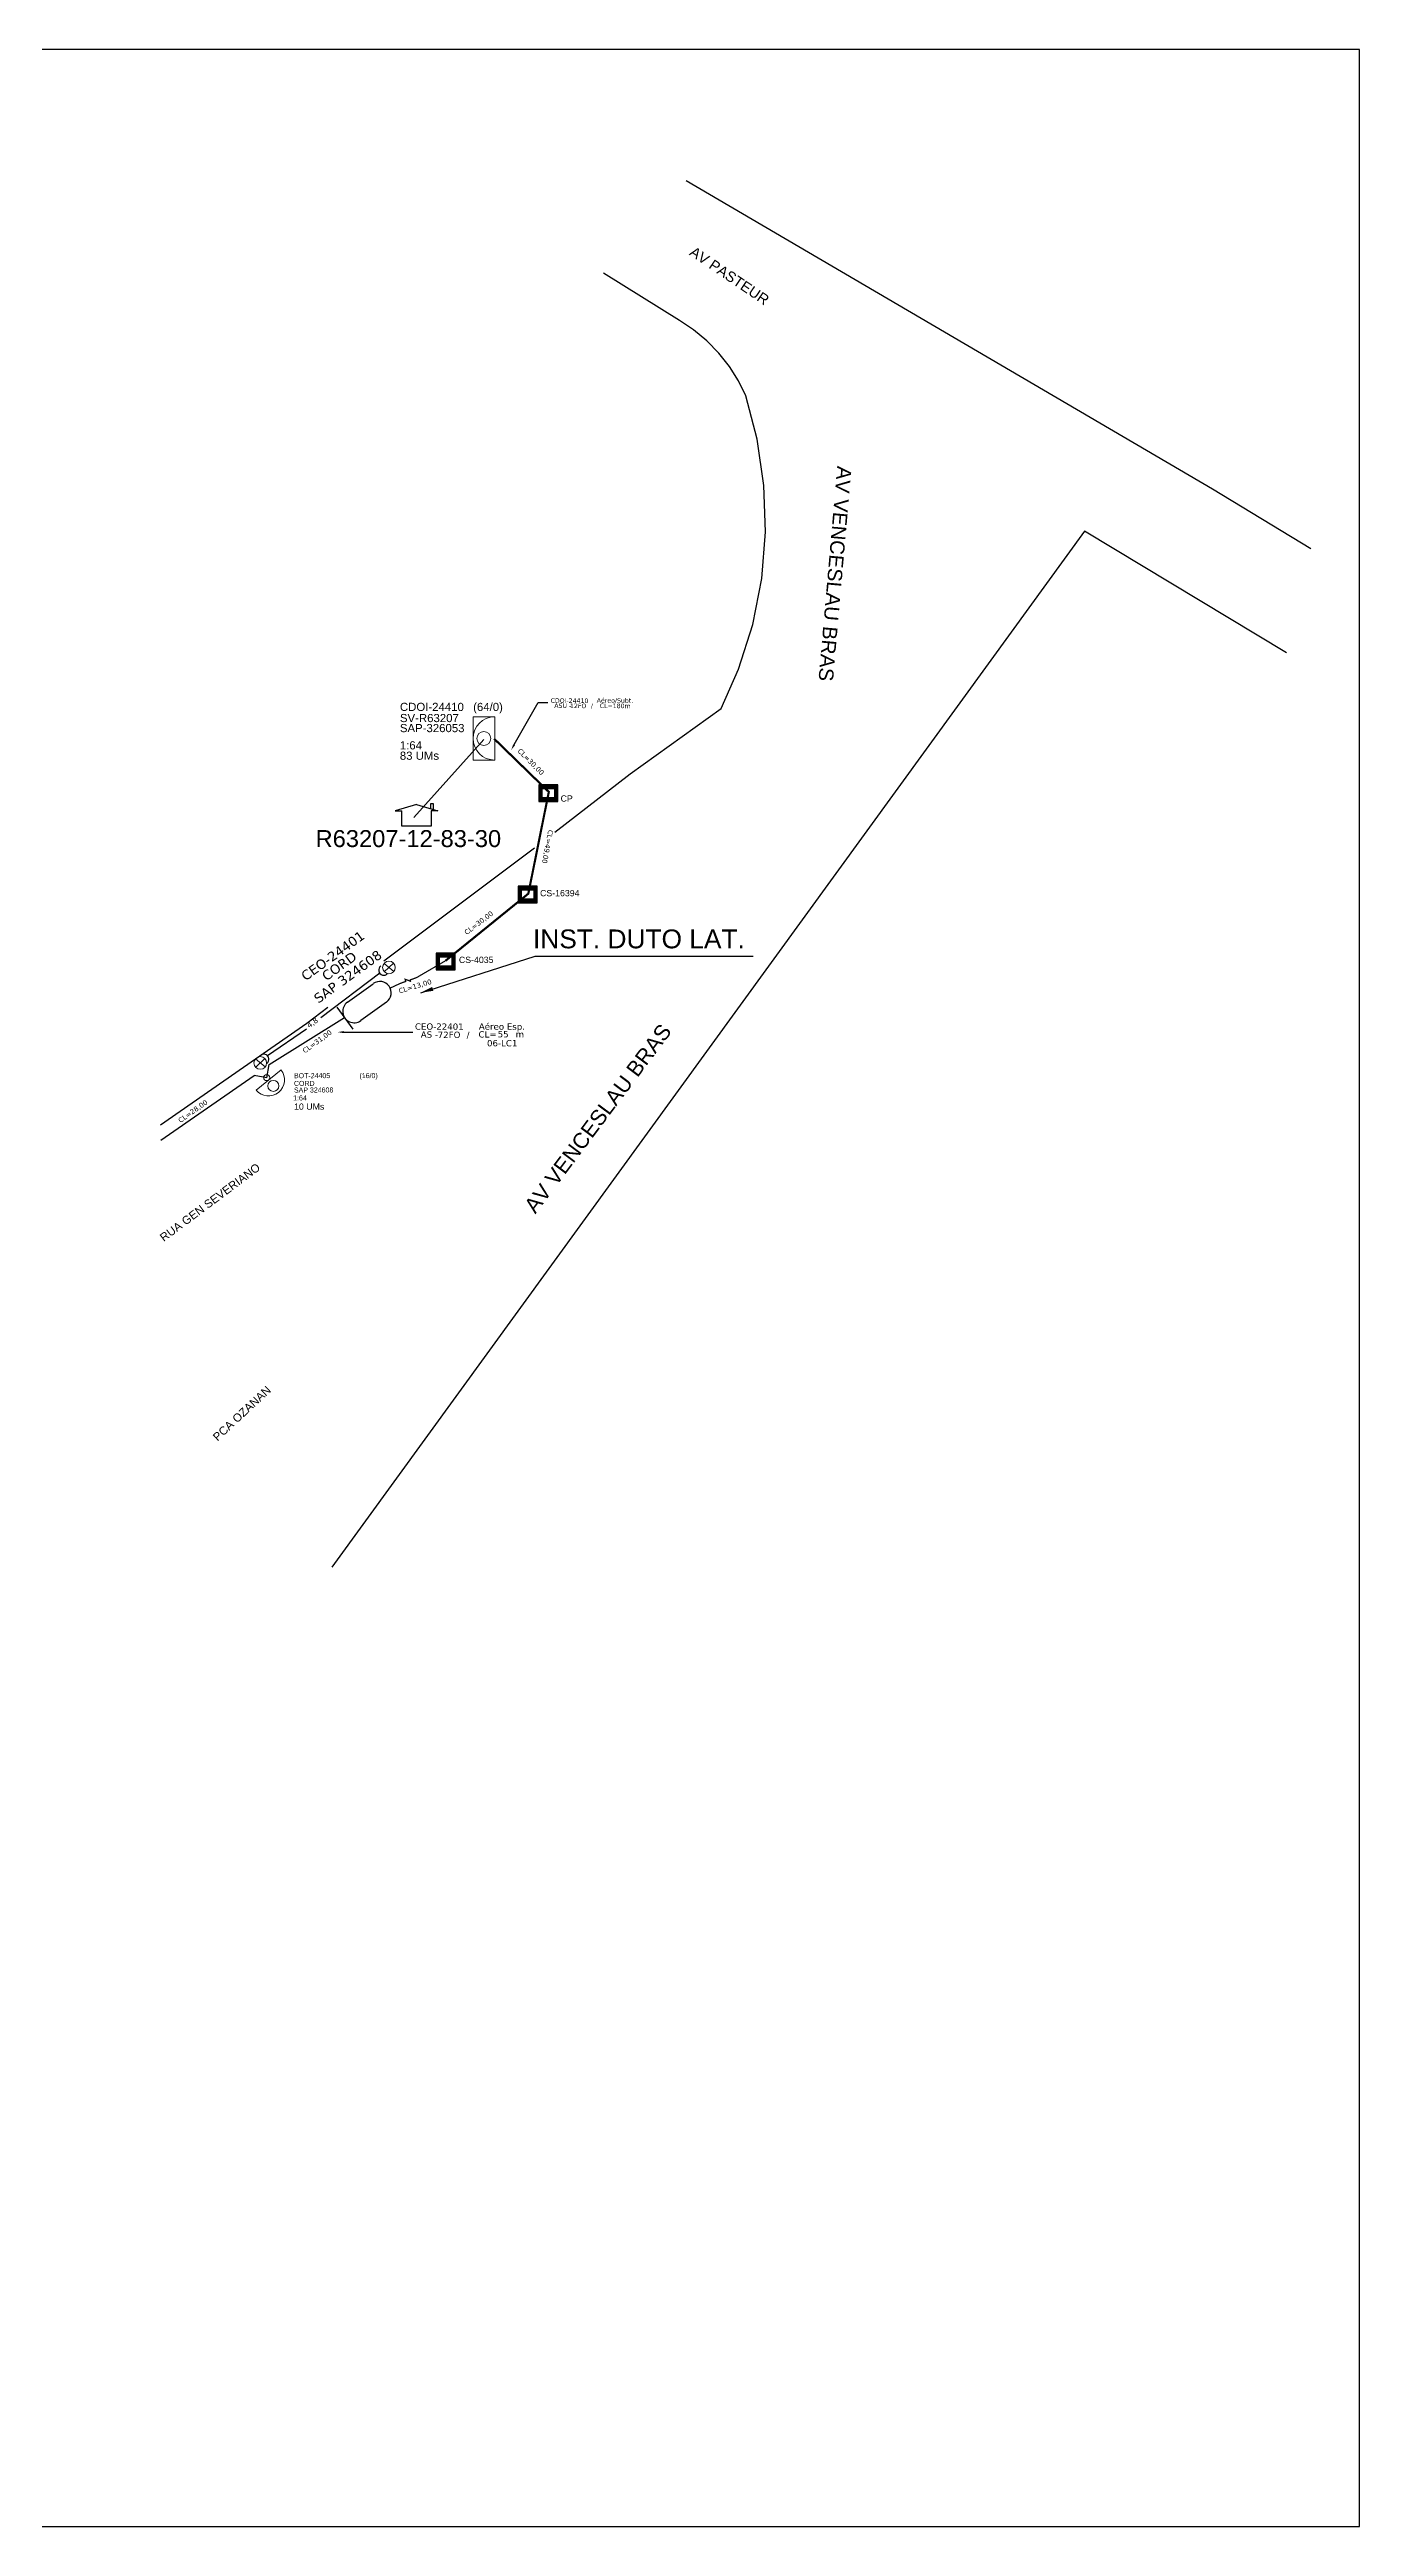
# Model space of a CAD drawing. Extents: x -4 to 837, y 1 to 595.
# Drawn here: x 523 to 837, y 1 to 595 of the extents above; entities that cross this region are included whole.
import ezdxf
from ezdxf import colors
from ezdxf.entities.mleader import LeaderData, LeaderLine
from ezdxf.enums import TextEntityAlignment as Align
from ezdxf.math import Vec2, Vec3

# ---------------------------------------------------------------- set-up
doc = ezdxf.new("R2010")
doc.units = 0
doc.linetypes.add('PHANTOM2', pattern=[1.25, 0.625, -0.125, 0.125, -0.125, 0.125, -0.125])
for name, color, linetype in [('10.0-Cartográfico', 4, 'Continuous'), ('20.5-CEO', 1, 'Continuous'), ('CAP_A_INSTALAR', 1, 'Continuous'), ('CD a instalar', 1, 'Continuous'), ('CELULAS_GPON', 7, 'Continuous'), ('label_cabos', 7, 'Continuous'), ('Legenda', 1, 'Continuous'), ('locais', 7, 'Continuous'), ('locais legendas', 7, 'Continuous'), ('Subida Lateral', 5, 'Continuous'), ('surveys', 7, 'Continuous'), ('surveys legendas', 7, 'Continuous')]:
    doc.layers.add(name, color=color, linetype=linetype)
for name, color, linetype, lineweight in [('10.4-Postes', 1, 'Continuous', 0), ("20.0-LEGENDA DOS CDO'S", 1, 'Continuous', 0), ('20.1-CDO_INTERIOR', 1, 'Continuous', 0), ('20.2-CDO_POSTE', 1, 'Continuous', 5), ('20.6-CORDOALHA_SUPORTE', 7, 'Continuous', 25), ('Segmento Logradouro Texto', 251, 'Continuous', 0)]:
    doc.layers.add(name, color=color, linetype=linetype, lineweight=lineweight)
doc.layers.add('DROP DE CLIENTE', color=140, linetype='Continuous', plot=False)
doc.layers.add('EXTRA', color=50, linetype='Continuous', plot=False)
doc.styles.add('ARIAL', font='arial.ttf')
doc.styles.add('DIGICADE', font='arial.ttf')
doc.styles.add('ROMANS', font='romans.shx')
doc.styles.add('siredit', font='verdana.ttf')
doc.linetypes.add('FENCELINE1', pattern='A,0.25,-0.1,[133,ltypeshp.shx,S=0.1,R=0,X=-0.1,Y=0],-0.1,1', length=1.45)
doc.dimstyles.new('CC', dxfattribs={"dimtxt": 0.8, "dimasz": 2, "dimexe": 0.18, "dimexo": 0.0625, "dimgap": 0.09, "dimtad": 0, "dimdec": 0, "dimrnd": 1, "dimzin": 0, "dimdsep": 46, "dimtxsty": 'siredit', "dimblk": 'NONE', "dimcen": 0, "dimse1": 1, "dimse2": 1, "dimsd1": 1, "dimsd2": 1, "dimclrt": 7, "dimadec": 0, "dimazin": 0, "dimtfac": 1, "dimtdec": 0, "dimtofl": 0, "dimtmove": 0, "dimatfit": 3, "dimfxl": 0, "dimtolj": 1, "dimtzin": 0, "dimarcsym": 0})

# ---------------------------------------------------------------- blocks, each defined once
blk = doc.blocks.new('POLE_POLE')
at = {"layer": '10.4-Postes', "color": 1, "linetype": 'PHANTOM2'}
for points in [[(-0.000008, 0.0000105), (0.0000076, -0.0000022)], [(0.0000072, 0.000011), (-0.0000076, -0.0000027)]]:
    blk.add_lwpolyline(points, dxfattribs=at)
at = {"layer": '10.4-Postes', "color": 1}
blk.add_circle((-0.0000002, 0.0000042), 0.0000101, dxfattribs=at)
blk = doc.blocks.new('CDOE_CT_POST_DESENHO')
at = {"color": 0}
blk.add_line((2.14, 0.39), (-2.11, 0.39), dxfattribs=at)
for centre, radius in [((0.01, 1.4), 0.733), ((0.01, 0), 0.393)]:
    blk.add_circle(centre, radius, dxfattribs=at)
blk.add_arc((0.01, 0.39), 2.12, 0, 180, dxfattribs=at)
blk = doc.blocks.new('Inst CDOE-16 CAIXA DIST OPT CDOE 48F_16D C_SPL_2_1_8')
at = {"layer": "20.0-LEGENDA DOS CDO'S", "color": 0, "style": 'ARIAL'}
for tag, p, height in [('CORDOALHA', (0.12, 4.02), 0.8), ('FID', (0.12, 5.25), 0.8), ('1:XX', (-0.01, 1.7), 0.8), ('SAP', (0.12, 2.96), 0.8), ('UMS', (0.14, 0.22), 1)]:
    blk.add_attdef(tag, p, '', height=height, rotation=0.118, dxfattribs=at)
at = {"layer": "20.0-LEGENDA DOS CDO'S", "color": 0}
for tag, p, style, flags in [('ID_ATIVIDADE', (0.12, 6.47), 'ARIAL', 3), ('FATOR', (7.92, 6.47), 'ARIAL', 1), ('QTDE', (0.1, -1.17), 'DIGICADE', 3)]:
    blk.add_attdef(tag, p, '', height=0.8, rotation=0.118, dxfattribs=dict(at, style=style, flags=flags))
at = {"layer": "20.0-LEGENDA DOS CDO'S", "color": 0, "style": 'ARIAL'}
blk.add_attdef('FIBRAS_UTILIZADAS', text='', height=0.8, rotation=0.118, dxfattribs=at).set_placement((13.48, 5.26), align=Align.CENTER)
blk = doc.blocks.new('Inst CORD ALUMINIO 4.8 MM 3F')
at = {"layer": '20.6-CORDOALHA_SUPORTE', "color": 0, "lineweight": 0, "style": 'ROMANS'}
for tag, p, flags in [('FATOR', (-5.2, -4.44), 3), ('ID_ATIVIDADE', (-5.2, -6.67), 3), ('FID', (-5.2, -8.9), 1)]:
    blk.add_attdef(tag, p, '', height=1, dxfattribs=dict(at, flags=flags))
blk.add_attdef('LANCE', text='', height=1, dxfattribs=at).set_placement((-0.54, -2.21), align=Align.RIGHT)
at = {"layer": '20.6-CORDOALHA_SUPORTE', "color": 0, "style": 'siredit'}
blk.add_attdef('QTDE', (-0.54, -2.21), '', height=1, rotation=359.69, dxfattribs=at)
blk = doc.blocks.new('Inst CB ESP CFOA-SM-AS-80-TS-72')
at = {"layer": 'label_cabos', "color": 0, "style": 'siredit'}
for tag, flags, p in [('ID_ATIVIDADE', 3, (1.31, 2.67)), ('FATOR', 1, (11.56, 2.55))]:
    blk.add_attdef(tag, text='', height=0.8, rotation=359.69, dxfattribs=dict(at, flags=flags)).set_placement(p, align=Align.MIDDLE_CENTER)
for tag, p in [('TIPO_CABO', (1.76, 0)), ('DESTINO_CABO', (3.13, 1.26)), ('CABO', (4.69, -0.05)), ('/', (7.71, -0.05)), ('LANCE', (10.81, 0)), ('TIPO_CABO', (13.11, 1.24)), ('UND', (15.96, 0)), ('FID', (13.15, -1.41))]:
    blk.add_attdef(tag, text='', height=0.8, rotation=359.69, dxfattribs=at).set_placement(p, align=Align.MIDDLE_CENTER)
blk.add_attdef('QTDE', (12.43, -0.47), '', height=0.8, rotation=359.69, dxfattribs=at)
blk = doc.blocks.new('LEGENDA DOS CABOS')
at = {"layer": 'EXTRA', "color": 0, "style": 'siredit'}
for tag, p in [('ID', (4.6, 0.97)), ('XX', (9.03, 0.97))]:
    blk.add_attdef(tag, text='', height=0.48, rotation=359.69, dxfattribs=at).set_placement(p, align=Align.MIDDLE_CENTER)
at = {"layer": 'Legenda', "color": 0, "style": 'siredit'}
for tag, p in [('TIPO_CABO', (1.31, 0)), ('CABO', (4.69, -0.05)), ('/', (6.81, -0.05)), ('METROS', (10.03, -0.05))]:
    blk.add_attdef(tag, text='', height=0.8, rotation=359.69, dxfattribs=at).set_placement(p, align=Align.MIDDLE_CENTER)
blk = doc.blocks.new('*X108')
at = {"color": 0, "linetype": 'Continuous'}
for p, q in [((-1.25, 0.34099), (-0.49099, 1.1)), ((-1.25, 0.517767), (-0.667767, 1.1)), ((-1.25, 0.694544), (-0.844544, 1.1)), ((-1.25, 0.87132), (-1.02132, 1.1)), ((-1.25, 1.048097), (-1.198097, 1.1)), ((-1.25, 0.164214), (-0.8035, 0.610714)), ((-1.25, -0.012563), (-0.8035, 0.433937)), ((-1.25, -0.18934), (-0.8035, 0.25716)), ((-1.25, -0.366117), (-0.8035, 0.080383)), ((-0.789214, 0.625), (-0.314214, 1.1)), ((-0.612437, 0.625), (-0.137437, 1.1)), ((-0.43566, 0.625), (0.03934, 1.1)), ((-0.258883, 0.625), (0.216117, 1.1)), ((-0.082107, 0.625), (0.392893, 1.1)), ((0.09467, 0.625), (0.56967, 1.1)), ((0.271447, 0.625), (0.746447, 1.1)), ((0.448223, 0.625), (0.923223, 1.1)), ((0.625, 0.625), (1.1, 1.1)), ((0.801777, 0.625), (1.25, 1.073223)), ((0.8035, 0.449947), (1.25, 0.896447)), ((0.8035, 0.27317), (1.25, 0.71967)), ((0.8035, 0.096393), (1.25, 0.542893)), ((0.8035, -0.080383), (1.25, 0.366117)), ((0.8035, -0.25716), (1.25, 0.18934)), ((0.8035, -0.433937), (1.25, 0.012563)), ((-1.25, -0.542893), (-0.8035, -0.096393)), ((-1.25, -0.71967), (-0.8035, -0.27317)), ((-1.25, -0.896447), (-0.8035, -0.449947)), ((-1.25, -1.073223), (-0.801777, -0.625)), ((-1.1, -1.1), (-0.625, -0.625)), ((-0.923223, -1.1), (-0.448223, -0.625)), ((-0.746447, -1.1), (-0.271447, -0.625)), ((-0.56967, -1.1), (-0.09467, -0.625)), ((-0.392893, -1.1), (0.082107, -0.625)), ((-0.216117, -1.1), (0.258883, -0.625)), ((-0.03934, -1.1), (0.43566, -0.625)), ((0.137437, -1.1), (0.612437, -0.625)), ((0.314214, -1.1), (0.789214, -0.625)), ((0.49099, -1.1), (1.25, -0.34099)), ((0.667767, -1.1), (1.25, -0.517767)), ((0.8035, -0.610714), (1.25, -0.164214)), ((0.844544, -1.1), (1.25, -0.694544)), ((1.02132, -1.1), (1.25, -0.87132)), ((1.198097, -1.1), (1.25, -1.048097))]:
    blk.add_line(p, q, dxfattribs=at)
blk = doc.blocks.new('SURVEY_SURVEY')
for p, q in [((0, 0.0000127), (-0.0000126, 0.000009)), ((-0.0000126, 0.000009), (-0.0000086, 0.000009)), ((-0.0000086, 0), (-0.0000086, 0.000009)), ((0.0000086, 0), (-0.0000086, 0)), ((0, 0.0000127), (0.0000126, 0.000009)), ((0.0000084, 0.0000132), (0.0000098, 0.0000132)), ((0.0000084, 0.0000103), (0.0000084, 0.0000132)), ((0.0000126, 0.000009), (0.0000086, 0.000009)), ((0.0000086, 0.000009), (0.0000086, 0)), ((0.0000098, 0.0000132), (0.0000098, 0.0000099))]:
    blk.add_line(p, q)
blk = doc.blocks.new('_None')

msp = doc.modelspace()

# ---------------------------------------------------------------- linework, layer by layer
for p, q in [((837.17, 595.26), (-3.83, 595.26)), ((837.17, 1.26), (837.17, 595.26)), ((-3.83, 1.26), (837.17, 1.26))]:
    msp.add_line(p, q)
at = {"color": 0, "ltscale": 3}
for p, q in [((602.19, 373.77), (588.05, 363.02)), ((584.61, 360.37), (575.31, 353.92))]:
    msp.add_line(p, q, dxfattribs=at)
for centre, start, end in [((603.16, 374.48), 124.88543, 318.40954), ((574.41, 353.12), 304.88543, 138.40954)]:
    msp.add_arc(centre, 1.21, start, end, dxfattribs=at)
at = {"layer": '10.0-Cartográfico'}
for points in [[(675.71, 563.86), (801.95, 489.89), (825.47, 475.64)], [(684.08, 437.24), (688.26, 446.66), (691.65, 457.39), (693.81, 468.4), (694.71, 479.56), (694.35, 490.73), (692.75, 501.82), (690.04, 512.18), (688.26, 515.81), (686.09, 519.25), (683.55, 522.47), (680.64, 525.42), (677.42, 528.07), (674.1, 530.31), (655.89, 541.61)], [(819.66, 450.61), (771.25, 479.76), (748.74, 448.79)], [(748.74, 448.79), (590.75, 231.28)], [(644.19, 407.59), (662.29, 421.55), (684.08, 437.24), (684.08, 437.24)], [(603.19, 376.7), (639.31, 403.83)], [(549.6, 337.4), (584.75, 361.75), (589.73, 365.59)]]:
    msp.add_lwpolyline(points, dxfattribs=at)
at = {"layer": '20.1-CDO_INTERIOR', "color": 1, "lineweight": 18}
msp.add_lwpolyline([(624.59, 424.86), (624.58, 435.25), (629.78, 435.25), (629.78, 424.86)], close=True, dxfattribs=at)
msp.add_circle((627.18, 430.05), 1.66, dxfattribs=at)
msp.add_arc((629.78, 430.06), 5.2, 90.02759, 270.02759, dxfattribs=at)
at = {"layer": '20.5-CEO', "color": 5}
for p, q in [((594.47, 366.78), (600.65, 371.24)), ((603.83, 366.84), (597.66, 362.37))]:
    msp.add_line(p, q, dxfattribs=at)
msp.add_lwpolyline([(591.94, 365.64), (595.78, 360.33)], dxfattribs=at)
for centre, start, end in [((602.24, 369.04), 305.8702, 125.8702), ((596.06, 364.58), 125.8702, 305.8702)]:
    msp.add_arc(centre, 2.72, start, end, dxfattribs=at)
at = {"layer": 'CAP_A_INSTALAR', "color": 7, "linetype": 'FENCELINE1', "ltscale": 2}
for p, q in [((575.68, 351.86), (593.76, 363.14)), ((575.14, 348.65), (575.68, 351.86)), ((549.68, 333.72), (572.05, 349.24)), ((575.14, 348.65), (572.05, 349.24))]:
    msp.add_line(p, q, dxfattribs=at)
at = {"layer": 'CAP_A_INSTALAR', "linetype": 'FENCELINE1', "ltscale": 2, "const_width": 0.287}
for points in [[(617.98, 376.74), (611.03, 372.69)], [(604.7, 370.18), (607.09, 371.29)]]:
    msp.add_lwpolyline(points, dxfattribs=at)
at = {"layer": 'CD a instalar', "color": 1, "linetype": 'FENCELINE1', "ltscale": 8, "const_width": 0.513}
msp.add_lwpolyline([(617.98, 376.74), (637.84, 392.83), (642.75, 417.22), (629.64, 429.98)], dxfattribs=at)
at = {"layer": 'DROP DE CLIENTE'}
msp.add_lwpolyline([(627.2, 429.78), (610.35, 411.12)], dxfattribs=at)
at = {"layer": 'label_cabos', "color": 2}
msp.add_lwpolyline([(642.51, 377.87), (691.77, 377.87)], dxfattribs=at)
at = {"layer": 'locais legendas', "color": 30}
for p, q in [((644.9, 418.94), (640.33, 418.93)), ((640.33, 418.93), (640.33, 414.91)), ((641.15, 418.07), (641.15, 418.07)), ((641.15, 415.78), (641.15, 418.07)), ((641.15, 418.07), (644.09, 418.07)), ((644.09, 418.07), (644.09, 415.78)), ((644.9, 414.91), (644.9, 418.94)), ((640.33, 414.91), (644.9, 414.91)), ((644.09, 415.78), (641.15, 415.78)), ((639.99, 394.64), (635.42, 394.63)), ((635.42, 394.63), (635.42, 390.61)), ((636.23, 393.77), (636.23, 393.77)), ((636.23, 391.48), (636.23, 393.77)), ((636.23, 393.77), (639.17, 393.77)), ((639.17, 393.77), (639.17, 391.48)), ((639.99, 390.61), (639.99, 394.64)), ((635.42, 390.61), (639.99, 390.61)), ((639.17, 391.48), (636.23, 391.48)), ((620.31, 378.57), (615.73, 378.56)), ((615.73, 378.56), (615.73, 374.54)), ((615.73, 374.54), (620.31, 374.54)), ((616.55, 377.69), (619.49, 377.7)), ((616.55, 377.69), (616.55, 377.69)), ((616.55, 375.41), (616.55, 377.69)), ((619.49, 375.41), (616.55, 375.41)), ((619.49, 377.7), (619.49, 375.41)), ((620.31, 374.54), (620.31, 378.57))]:
    msp.add_line(p, q, dxfattribs=at)
at = {"layer": 'Subida Lateral', "color": 5, "const_width": 0.301}
msp.add_lwpolyline([(607.09, 371.29), (608.43, 371.77), (608.29, 372.3), (609.57, 371.83), (609.53, 372.15), (611.03, 372.69)], dxfattribs=at)

# ---------------------------------------------------------------- block references
at = {"color": 0, "lineweight": 0}
ref = msp.add_blockref('Inst CORD ALUMINIO 4.8 MM 3F', (584.18, 363.22), dxfattribs=dict(at, xscale=1.279180011982323, yscale=1.279180011982323, zscale=1.279180011982323, rotation=36.46754730038617))
ref.add_attrib('QTDE', '4,8', (585.31, 360.53), dxfattribs={"layer": '20.6-CORDOALHA_SUPORTE', "color": 0, "height": 1.279, "rotation": 36.15755, "style": 'siredit'})
at = {"layer": "20.0-LEGENDA DOS CDO'S", "color": 7, "lineweight": 0}
ref = msp.add_blockref('Inst CDOE-16 CAIXA DIST OPT CDOE 48F_16D C_SPL_2_1_8', (581.45, 340.67), dxfattribs=dict(at, xscale=1.504917661155674, yscale=1.504917661155674, zscale=1.504917661155674))
ref.add_attrib('FID', 'BOT-24405', (581.63, 348.57), dxfattribs={"color": 0, "height": 1.204, "rotation": 0.11799, "style": 'ARIAL'})
ref.add_attrib('CORDOALHA', 'CORD', (581.63, 346.72), dxfattribs={"color": 0, "height": 1.204, "rotation": 0.11799, "style": 'ARIAL'})
ref.add_attrib('SAP', 'SAP 324608', (581.63, 345.13), dxfattribs={"color": 0, "height": 1.204, "rotation": 0.11799, "style": 'ARIAL'})
ref.add_attrib('1:XX', '1:64', (581.43, 343.23), dxfattribs={"color": 0, "height": 1.204, "rotation": 0.11799, "style": 'ARIAL'})
ref.add_attrib('UMS', '10 UMs', (581.66, 341), dxfattribs={"color": 0, "height": 1.505, "rotation": 0.11799, "style": 'ARIAL'})
ref.add_attrib('FIBRAS_UTILIZADAS', '(16/0)', dxfattribs={"color": 0, "height": 1.204, "rotation": 0.11799, "style": 'ARIAL'}).set_placement((601.73, 348.59), align=Align.RIGHT)
at = {"layer": '20.2-CDO_POSTE', "color": 7, "xscale": -1.805901193386809, "yscale": 1.805901193386809, "zscale": 1.805901193386809, "rotation": 219.0592227833245}
msp.add_blockref('CDOE_CT_POST_DESENHO', (575.08, 348.68), dxfattribs=at)
at = {"layer": 'label_cabos', "color": 0, "lineweight": 0}
ref = msp.add_blockref('LEGENDA DOS CABOS', (643.12, 437.35), dxfattribs=dict(at, xscale=1.083540716032085, yscale=1.083540716032085, zscale=1.083540716032085))
ref.add_attrib('ID', 'CDOI-24410', dxfattribs={"color": 0, "height": 1.084, "rotation": 359.69001, "style": 'siredit'}).set_placement((647.71, 439.11), align=Align.MIDDLE_CENTER)
ref.add_attrib('CABO', '12FO', dxfattribs={"color": 0, "height": 1.084, "rotation": 359.69001, "style": 'siredit'}).set_placement((649.79, 437.86), align=Align.MIDDLE_CENTER)
ref.add_attrib('METROS', 'CL=180m', dxfattribs={"color": 0, "height": 1.084, "rotation": 359.69001, "style": 'siredit'}).set_placement((658.67, 437.86), align=Align.MIDDLE_CENTER)
ref.add_attrib('XX', 'Aéreo/Subt.', dxfattribs={"color": 0, "height": 1.0835, "rotation": 359.69001, "style": 'siredit'}).set_placement((658.62, 439.16), align=Align.MIDDLE_CENTER)
ref.add_attrib('/', '/', dxfattribs={"color": 0, "height": 1.08, "rotation": 359.69001, "style": 'siredit'}).set_placement((653.08, 437.86), align=Align.MIDDLE_CENTER)
ref.add_attrib('TIPO_CABO', 'ASU -', dxfattribs={"color": 0, "height": 1.084, "rotation": 359.69001, "style": 'siredit'}).set_placement((646.09, 437.91), align=Align.MIDDLE_CENTER)
at = {"layer": 'label_cabos'}
ref = msp.add_blockref('Inst CB ESP CFOA-SM-AS-80-TS-72', (611.78, 359.04), dxfattribs=dict(at, xscale=1.504917661155674, yscale=1.504917661155674, zscale=1.504917661155674, rotation=0.1315642785740554))
ref.add_attrib('DESTINO_CABO', 'CEO-22401', dxfattribs={"color": 0, "height": 1.505, "rotation": 359.82157, "style": 'siredit'}).set_placement((616.49, 360.95), align=Align.MIDDLE_CENTER)
ref.add_attrib('CABO', '72FO', dxfattribs={"color": 0, "height": 1.505, "rotation": 359.82157, "style": 'siredit'}).set_placement((618.83, 358.98), align=Align.MIDDLE_CENTER)
ref.add_attrib('LANCE', 'CL=', dxfattribs={"color": 0, "height": 1.505, "rotation": 359.82157, "style": 'siredit'}).set_placement((628.05, 359.08), align=Align.MIDDLE_CENTER)
ref.add_attrib('TIPO_CABO', 'Aéreo Esp.', dxfattribs={"color": 0, "height": 1.505, "rotation": 359.82157, "style": 'siredit'}).set_placement((631.5, 360.96), align=Align.MIDDLE_CENTER)
ref.add_attrib('/', '/', dxfattribs={"color": 0, "height": 1.5, "rotation": 359.82157, "style": 'siredit'}).set_placement((623.39, 358.99), align=Align.MIDDLE_CENTER)
ref.add_attrib('TIPO_CABO', 'AS - ', dxfattribs={"color": 0, "height": 1.505, "rotation": 359.82157, "style": 'siredit'}).set_placement((614.43, 359.04), align=Align.MIDDLE_CENTER)
ref.add_attrib('FID', '06-LC1', dxfattribs={"color": 0, "height": 1.505, "rotation": 359.82157, "style": 'siredit'}).set_placement((631.57, 356.96), align=Align.MIDDLE_CENTER)
ref.add_attrib('QTDE', '55', (630.49, 358.37), dxfattribs={"color": 0, "height": 1.505, "rotation": 359.82157, "style": 'siredit'})
ref.add_attrib('UND', 'm', dxfattribs={"color": 0, "height": 1.5, "rotation": 359.82157, "style": 'siredit'}).set_placement((635.8, 359.1), align=Align.MIDDLE_CENTER)
at = {"layer": 'locais', "color": 10, "xscale": 150491.7661155674, "yscale": 150491.7661155674, "zscale": 150491.7661155674}
for p in [(604.43, 374.49), (573.59, 351.61)]:
    msp.add_blockref('POLE_POLE', p, dxfattribs=at)
at = {"layer": 'locais legendas', "color": 30, "xscale": 1.829534971843718, "yscale": 1.829534971843718, "zscale": 3.659069943687437, "rotation": 180.0191175169924}
for p in [(642.62, 416.92), (637.7, 392.62), (618.02, 376.55)]:
    msp.add_blockref('*X108', p, dxfattribs=at)
at = {"layer": 'surveys', "color": 255, "xscale": 406478.6659919595, "yscale": 406478.6659919595, "zscale": 406478.6659919595}
msp.add_blockref('SURVEY_SURVEY', (611.03, 409.05), dxfattribs=at)

# ---------------------------------------------------------------- texts
at = {"layer": "20.0-LEGENDA DOS CDO'S", "color": 1, "style": 'ARIAL'}
for s, p in [('SV-R63207', (607.04, 433.97)), ('CDOI-24410', (607.04, 436.64)), ('SAP-326053', (607.03, 431.56)), ('1:64', (607.02, 427.42)), ('83 UMs', (607.02, 424.94))]:
    msp.add_text(s, height=1.956, rotation=359.97241, dxfattribs=at).set_placement(p)
msp.add_text('      (64/0)', height=1.9561, rotation=359.97241, dxfattribs=at).set_placement((625.89, 436.63), align=Align.CENTER)
at = {"layer": '20.5-CEO', "color": 5, "style": 'siredit'}
for s, height, p in [('CEO-24401', 2.292, (590.27, 378.87)), ('SAP 324608', 2.301, (593.87, 373.88)), ('CORD', 2.301, (591.81, 376.38))]:
    msp.add_text(s, height=height, rotation=35.8702, dxfattribs=at).set_placement(p, align=Align.TOP_CENTER)
at = {"layer": 'CELULAS_GPON', "color": 3, "style": 'siredit'}
for s, rotation, p in [('CL=30,00', 314.72494, (635.15, 426.94)), ('CL=49,00', 259.23895, (642.63, 408.21)), ('CL=30,00', 37.45068, (623.05, 382.86)), ('CL=13,00', 16.57001, (606.93, 368.88))]:
    msp.add_text(s, height=1.204, rotation=rotation, dxfattribs=at).set_placement(p)
at = {"layer": 'CELULAS_GPON', "style": 'siredit'}
for s, rotation, p in [('CL=31,00', 35.98065, (584.23, 354.48)), ('CL=28,00', 35.33741, (554.39, 337.79))]:
    msp.add_text(s, height=1.204, rotation=rotation, dxfattribs=at).set_placement(p)
at = {"layer": 'locais legendas', "color": 30, "style": 'ARIAL'}
for s, p in [('CP', (645.58, 414.89)), ('CS-16394', (640.65, 392.2)), ('CS-4035', (621.19, 376.2))]:
    msp.add_text(s, height=1.505, dxfattribs=at).set_placement(p)
at = {"layer": 'Segmento Logradouro Texto', "color": 5, "linetype": 'Continuous', "attachment_point": 1, "style": 'DIGICADE'}
for s, insert, char_height, width, rotation in [('AV PASTEUR', (677.68, 548.19), 2.483, 33.4211, 325.95832), ('AV VENCESLAU BRAS', (715.39, 495.16), 3.4705, 84.6428, 264.99918), ('AV VENCESLAU BRAS', (636.58, 318.08), 3.68, 69.0273, 53.18882), ('RUA GEN SEVERIANO', (549.23, 310.85), 1.9564, 44.3882, 36.83871), ('PCA OZANAN', (561.97, 262.84), 1.956, 30.6094, 43.02475)]:
    msp.add_mtext(s, dxfattribs=dict(at, insert=insert, char_height=char_height, width=width, rotation=rotation))
at = {"layer": 'surveys legendas', "color": 0, "style": 'ARIAL'}
msp.add_text('R63207-12-83-30', height=4.0648, dxfattribs=at).set_placement((586.81, 404))
at = {"layer": 'surveys legendas', "color": 2, "style": 'ARIAL'}
msp.add_text('INST. DUTO LAT.', height=4.5147, dxfattribs=at).set_placement((638.96, 379.72))

# ---------------------------------------------------------------- leaders
at = {"layer": 'label_cabos', "color": 2}
msp.add_leader([(612.05, 369.08), (639.51, 377.87), (642.51, 377.87)], dimstyle='CC', override={"dimasz": 3}, dxfattribs=at)
at = {"layer": 'label_cabos', "color": 0, "lineweight": 0}
ml = msp.add_multileader_mtext('Standard', dxfattribs=at)
ml.set_content('')
ml.set_leader_properties()
ml.build(insert=Vec2(0, 0))
ml.multileader.update_dxf_attribs({"text_right_attachment_type": 6, "arrow_head_size": 1.5})
ctx = ml.context
ctx.base_point, ctx.char_height, ctx.arrow_head_size, ctx.landing_gap_size, ctx.plane_origin, ctx.plane_x_axis, ctx.plane_y_axis = Vec3(642.53, 438.67), 6.02, 1.5, 3.01, Vec3(633.72, 427.27), Vec3(0.999995, -0.003039), Vec3(0.003039, 0.999995)
ctx.right_attachment = 6
notes = []
notes.append((ctx, [(0, (1, 1, 0), (640.16, 438.67), (0.999995, -0.003039), 2.37, [(0, [(633.72, 427.27)], 0, [])])]))
ctx.mtext.insert, ctx.mtext.text_direction, ctx.mtext.rotation, ctx.mtext.flow_direction = Vec3(645.55, 441.67), Vec3(0.999995, -0.003039), 6.280146, 5
ml = msp.add_multileader_mtext('Standard', dxfattribs=at)
ml.set_content('')
ml.set_leader_properties()
ml.build(insert=Vec2(0, 0))
ml.multileader.update_dxf_attribs({"text_right_attachment_type": 6, "arrow_head_size": 1.5})
ctx = ml.context
ctx.base_point, ctx.char_height, ctx.arrow_head_size, ctx.landing_gap_size, ctx.plane_origin, ctx.plane_x_axis, ctx.plane_y_axis = Vec3(613.19, 356.61), 6.02, 1.5, 3.01, Vec3(592.11, 359.62), Vec3(-1, 0), Vec3(0, -1)
ctx.right_attachment, ctx.text_align_type = 6, 2
notes.append((ctx, [(0, (1, 1, 0), (601.39, 359.62), (1, 0), 5.77, [(0, [(592.11, 359.62)], 0, [])])]))
ctx.mtext.insert, ctx.mtext.text_direction, ctx.mtext.rotation, ctx.mtext.alignment, ctx.mtext.flow_direction = Vec3(610.18, 353.6), Vec3(-1, 0), 3.141593, 3, 5
for ctx, leaders in notes:
    for number, flags, end, landing, length, lines in leaders:
        leader = LeaderData()
        leader.index, (leader.has_last_leader_line, leader.has_dogleg_vector, leader.attachment_direction) = number, flags
        leader.last_leader_point, leader.dogleg_vector, leader.dogleg_length = Vec3(end), Vec3(landing), length
        for number, points, colour, breaks in lines:
            line = LeaderLine()
            line.index, line.vertices, line.color, line.breaks = number, Vec3.list(points), colors.encode_raw_color(colour), breaks
            leader.lines.append(line)
        ctx.leaders.append(leader)

doc.saveas('drawing.dxf')
